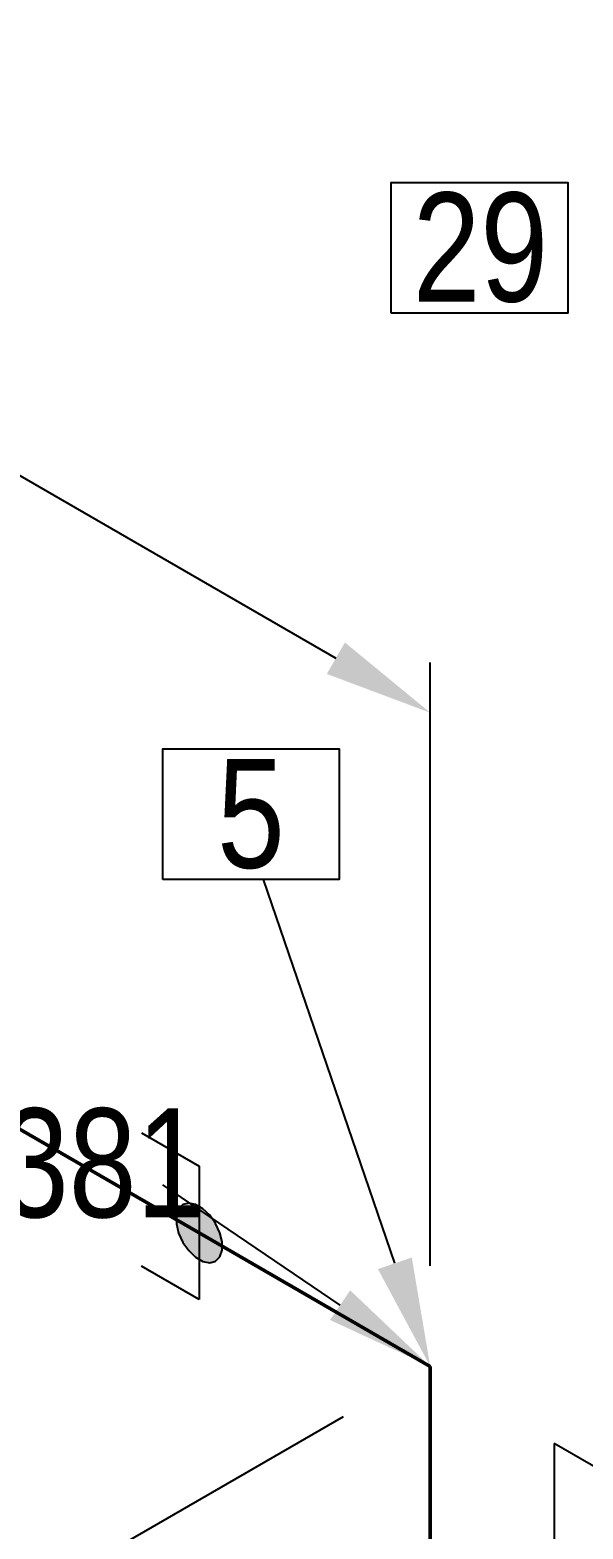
# Model space of a CAD drawing. Header units: millimetres. Extents: x 0 to 594, y 0 to 420.
# Drawn here: x 199.95 to 212.65, y 185.1 to 219.5 of the extents above; entities that cross this region are included whole.
import ezdxf
from ezdxf import colors
from ezdxf.entities.mleader import LeaderData, LeaderLine
from ezdxf.enums import TextEntityAlignment as Align
from ezdxf.math import Vec2, Vec3

# ---------------------------------------------------------------- set-up
doc = ezdxf.new("R2010")
doc.units = ezdxf.units.MM
doc.header["$LTSCALE"] = 0.25
for name, color, linetype in [('밸브', 4, 'Continuous'), ('용접', 1, 'Continuous'), ('주석', 7, 'Continuous'), ('치수', 1, 'Continuous')]:
    doc.layers.add(name, color=color, linetype=linetype)
doc.layers.add('파이프 작은 보어', color=30, linetype='Continuous', lineweight=50)
doc.styles.add('AdskIsoAnnotation', font='arial.ttf', dxfattribs={"width": 0.8, "height": 1})
doc.styles.add('AdskIsoMetric', font='arial.ttf', dxfattribs={"width": 0.8, "height": 2.5})
doc.styles.add('AdskIsoMetric-30', font='arial.ttf', dxfattribs={"width": 0.8, "height": 2.5})
doc.styles.get("Standard").update_dxf_attribs({"font": 'arial.ttf'})
doc.dimstyles.new('AdskIsoMetric', dxfattribs={"dimtxt": 2.5, "dimasz": 2.5, "dimexe": 1, "dimexo": 2, "dimgap": 0.8, "dimtad": 1, "dimdec": 0, "dimrnd": 1, "dimzin": 0, "dimdsep": 46, "dimtxsty": 'AdskIsoMetric', "dimcen": 0, "dimclrt": 7, "dimadec": 0, "dimazin": 0, "dimtfac": 1, "dimtdec": 0, "dimtmove": 1, "dimatfit": 3, "dimfxl": 0, "dimfrac": 2, "dimtolj": 1, "dimtzin": 0, "dimarcsym": 0})

# ---------------------------------------------------------------- blocks, each defined once
blk = doc.blocks.new('볼 밸브-1-IsoLeft')
at = {"color": 0, "linetype": 'ByBlock', "lineweight": -2, "extrusion": (0, 0.816497, 0.57735)}
for p, q in [((-0.5303, 0.1021), (-0.1768, 0.3062)), ((-0.1768, 0.3062), (-0.0503, 0.0872)), ((-0.1511, 0.0289), (-0.5303, 0.1021)), ((0.5303, -0.1021), (0.151, -0.0291)), ((0.1125, -0.065), (0.1125, -0.065)), ((0.0503, -0.0872), (0.1768, -0.3062)), ((0.1768, -0.3062), (0.5303, -0.1021))]:
    blk.add_line(p, q, dxfattribs=at)
at = {"linetype": 'ByBlock'}
for start_param, end_param in [(2.356194, 5.497787), (-0.785398, 2.356194)]:
    blk.add_ellipse((0, 0), major_axis=(-0.1592, 0), ratio=0.57735, start_param=start_param, end_param=end_param, dxfattribs=at)
blk = doc.blocks.new('Operator_Lever-1-IsoLeft')
at = {"color": 0, "linetype": 'ByBlock', "lineweight": -2, "extrusion": (0, 0.816497, 0.57735)}
for p, q in [((0, 0), (-0.4419, -0.2552)), ((-0.4419, -0.2552), (-0.2652, -0.3572))]:
    blk.add_line(p, q, dxfattribs=at)
blk = doc.blocks.new('*D70')
at = {"layer": 'Defpoints', "color": 0}
for p in [(209.138, 188.831), (209.138, 154.196), (196.148, 146.696)]:
    blk.add_point(p, dxfattribs=at)
at = {"layer": '치수', "color": 0, "lineweight": -2}
for p, q in [((207.138, 187.676), (195.148, 180.753)), ((196.148, 178.831), (196.148, 149.196)), ((207.138, 153.042), (195.148, 146.119))]:
    blk.add_line(p, q, dxfattribs=at)
at = {"layer": '치수', "color": 0}
for points in [[(195.731, 178.831), (196.564, 178.831), (196.148, 181.331)], [(195.731, 149.196), (196.564, 149.196), (196.148, 146.696)]]:
    blk.add_solid(points, dxfattribs=at)
at = {"layer": '치수', "color": 7, "insert": (193.882, 162.705), "char_height": 2.5, "attachment_point": 5, "rotation": 90, "style": 'AdskIsoMetric-30'}
blk.add_mtext('\\A1;390', dxfattribs=at)
blk = doc.blocks.new('*D71')
at = {"layer": 'Defpoints', "color": 0}
for p in [(176.56, 207.64), (209.138, 203.831), (209.138, 188.831)]:
    blk.add_point(p, dxfattribs=at)
at = {"layer": '치수', "color": 0, "lineweight": -2}
for p, q in [((178.725, 221.39), (206.973, 205.081)), ((209.138, 191.14), (209.138, 204.986))]:
    blk.add_line(p, q, dxfattribs=at)
at = {"layer": '치수', "color": 0}
for points in [[(178.934, 221.75), (178.517, 221.029), (176.56, 222.64)], [(207.181, 205.442), (206.765, 204.72), (209.138, 203.831)]]:
    blk.add_solid(points, dxfattribs=at)
at = {"layer": '치수', "color": 7, "insert": (192.629, 215.979), "char_height": 2.5, "attachment_point": 5, "rotation": 330, "style": 'AdskIsoMetric-30'}
blk.add_mtext('\\A1;303', dxfattribs=at)
blk = doc.blocks.new('엘보우-3-Iso2DSkew0')
at = {"color": 0, "linetype": 'ByBlock', "lineweight": -2, "extrusion": (-0.707107, -0.408248, 0.57735)}
for p, q in [((0, 0), (-5.303, 3.062)), ((0, 0), (0, 0)), ((0, -6.124), (0, 0))]:
    blk.add_line(p, q, dxfattribs=at)
blk = doc.blocks.new('SocketWeld-2-IsoRight')
blk.add_hatch(color=256).paths.add_polyline_path([(0.0055, -0.0435), (0.0057, -0.0436), (0.006, -0.0436), (0.0062, -0.0436), (0.0064, -0.0437), (0.0066, -0.0437), (0.0068, -0.0438), (0.007, -0.0438), (0.0072, -0.0439), (0.0075, -0.0439), (0.0077, -0.0439), (0.0079, -0.044), (0.0081, -0.044), (0.0083, -0.0441), (0.0085, -0.0441), (0.0088, -0.0442), (0.009, -0.0442), (0.0092, -0.0443), (0.0094, -0.0443), (0.0096, -0.0443), (0.0098, -0.0444), (0.01, -0.0444), (0.0103, -0.0445), (0.0105, -0.0445), (0.0107, -0.0446), (0.0109, -0.0446), (0.0111, -0.0446), (0.0113, -0.0447), (0.0115, -0.0447), (0.0118, -0.0448), (0.012, -0.0448), (0.0122, -0.0449), (0.0124, -0.0449), (0.0126, -0.0449), (0.0128, -0.045), (0.013, -0.045), (0.0133, -0.0451), (0.0135, -0.0451), (0.0137, -0.0452), (0.0139, -0.0452), (0.0141, -0.0453), (0.0143, -0.0453), (0.0145, -0.0453), (0.0148, -0.0454), (0.015, -0.0454), (0.0152, -0.0455), (0.0154, -0.0455), (0.0156, -0.0456), (0.0158, -0.0456), (0.0161, -0.0456), (0.0161, -0.0456), (0.0162, -0.0456), (0.0164, -0.0455), (0.0166, -0.0455), (0.0168, -0.0455), (0.017, -0.0454), (0.0171, -0.0454), (0.0173, -0.0453), (0.0175, -0.0453), (0.0177, -0.0452), (0.0179, -0.0452), (0.0181, -0.0451), (0.0182, -0.0451), (0.0184, -0.045), (0.0186, -0.045), (0.0188, -0.0449), (0.019, -0.0449), (0.0192, -0.0448), (0.0193, -0.0448), (0.0195, -0.0447), (0.0197, -0.0447), (0.0199, -0.0446), (0.0201, -0.0446), (0.0203, -0.0445), (0.0204, -0.0445), (0.0206, -0.0444), (0.0208, -0.0444), (0.021, -0.0444), (0.0212, -0.0443), (0.0213, -0.0443), (0.0215, -0.0442), (0.0217, -0.0442), (0.0219, -0.0441), (0.0221, -0.0441), (0.0223, -0.044), (0.0224, -0.044), (0.0226, -0.0439), (0.0228, -0.0439), (0.023, -0.0438), (0.0232, -0.0438), (0.0234, -0.0437), (0.0235, -0.0437), (0.0237, -0.0436), (0.0239, -0.0436), (0.0241, -0.0435), (0.0243, -0.0435), (0.0245, -0.0434), (0.0246, -0.0434), (0.0248, -0.0433), (0.025, -0.0433), (0.025, -0.0433), (0.0251, -0.0432), (0.0253, -0.043), (0.0254, -0.0429), (0.0255, -0.0428), (0.0257, -0.0426), (0.0258, -0.0425), (0.0259, -0.0424), (0.0261, -0.0422), (0.0262, -0.0421), (0.0263, -0.042), (0.0265, -0.0418), (0.0266, -0.0417), (0.0267, -0.0416), (0.0269, -0.0414), (0.027, -0.0413), (0.0271, -0.0412), (0.0273, -0.041), (0.0274, -0.0409), (0.0275, -0.0408), (0.0277, -0.0406), (0.0278, -0.0405), (0.0279, -0.0403), (0.0281, -0.0402), (0.0282, -0.0401), (0.0283, -0.0399), (0.0284, -0.0398), (0.0286, -0.0397), (0.0287, -0.0395), (0.0288, -0.0394), (0.029, -0.0393), (0.0291, -0.0391), (0.0292, -0.039), (0.0294, -0.0389), (0.0295, -0.0387), (0.0296, -0.0386), (0.0298, -0.0385), (0.0299, -0.0383), (0.03, -0.0382), (0.0302, -0.0381), (0.0303, -0.0379), (0.0304, -0.0378), (0.0306, -0.0377), (0.0307, -0.0375), (0.0308, -0.0374), (0.031, -0.0373), (0.0311, -0.0371), (0.0312, -0.037), (0.0314, -0.0369), (0.0315, -0.0367), (0.0315, -0.0367), (0.0316, -0.0365), (0.0316, -0.0363), (0.0317, -0.0361), (0.0318, -0.0359), (0.0319, -0.0357), (0.0319, -0.0355), (0.032, -0.0353), (0.0321, -0.0351), (0.0321, -0.0349), (0.0322, -0.0346), (0.0323, -0.0344), (0.0323, -0.0342), (0.0324, -0.034), (0.0325, -0.0338), (0.0325, -0.0336), (0.0326, -0.0334), (0.0327, -0.0332), (0.0328, -0.033), (0.0328, -0.0328), (0.0329, -0.0326), (0.033, -0.0324), (0.033, -0.0322), (0.0331, -0.0319), (0.0332, -0.0317), (0.0332, -0.0315), (0.0333, -0.0313), (0.0334, -0.0311), (0.0335, -0.0309), (0.0335, -0.0307), (0.0336, -0.0305), (0.0337, -0.0303), (0.0337, -0.0301), (0.0338, -0.0299), (0.0339, -0.0297), (0.0339, -0.0295), (0.034, -0.0292), (0.0341, -0.029), (0.0342, -0.0288), (0.0342, -0.0286), (0.0343, -0.0284), (0.0344, -0.0282), (0.0344, -0.028), (0.0345, -0.0278), (0.0346, -0.0276), (0.0346, -0.0274), (0.0347, -0.0272), (0.0348, -0.027), (0.0349, -0.0268), (0.0349, -0.0265), (0.0349, -0.0265), (0.0349, -0.0263), (0.0349, -0.026), (0.0349, -0.0258), (0.0349, -0.0255), (0.0349, -0.0252), (0.0349, -0.025), (0.0349, -0.0247), (0.0349, -0.0245), (0.0349, -0.0242), (0.0349, -0.0239), (0.0349, -0.0237), (0.0349, -0.0234), (0.0349, -0.0232), (0.0349, -0.0229), (0.0349, -0.0226), (0.0349, -0.0224), (0.0349, -0.0221), (0.0349, -0.0219), (0.0349, -0.0216), (0.0349, -0.0213), (0.0349, -0.0211), (0.0349, -0.0208), (0.0349, -0.0206), (0.0349, -0.0203), (0.0349, -0.02), (0.0349, -0.0198), (0.0349, -0.0195), (0.0349, -0.0192), (0.0349, -0.019), (0.0349, -0.0187), (0.0349, -0.0185), (0.0349, -0.0182), (0.0349, -0.0179), (0.0349, -0.0177), (0.0349, -0.0174), (0.0349, -0.0172), (0.0349, -0.0169), (0.0349, -0.0166), (0.0349, -0.0164), (0.0349, -0.0161), (0.0349, -0.0159), (0.0349, -0.0156), (0.0349, -0.0153), (0.0349, -0.0151), (0.0349, -0.0148), (0.0349, -0.0146), (0.0349, -0.0143), (0.0349, -0.014), (0.0349, -0.0138), (0.0349, -0.0138), (0.0349, -0.0135), (0.0348, -0.0132), (0.0347, -0.0129), (0.0346, -0.0126), (0.0346, -0.0123), (0.0345, -0.012), (0.0344, -0.0118), (0.0344, -0.0115), (0.0343, -0.0112), (0.0342, -0.0109), (0.0342, -0.0106), (0.0341, -0.0103), (0.034, -0.01), (0.0339, -0.0097), (0.0339, -0.0095), (0.0338, -0.0092), (0.0337, -0.0089), (0.0337, -0.0086), (0.0336, -0.0083), (0.0335, -0.008), (0.0335, -0.0077), (0.0334, -0.0074), (0.0333, -0.0071), (0.0332, -0.0069), (0.0332, -0.0066), (0.0331, -0.0063), (0.033, -0.006), (0.033, -0.0057), (0.0329, -0.0054), (0.0328, -0.0051), (0.0328, -0.0048), (0.0327, -0.0046), (0.0326, -0.0043), (0.0325, -0.004), (0.0325, -0.0037), (0.0324, -0.0034), (0.0323, -0.0031), (0.0323, -0.0028), (0.0322, -0.0025), (0.0321, -0.0022), (0.0321, -0.002), (0.032, -0.0017), (0.0319, -0.0014), (0.0319, -0.0011), (0.0318, -0.0008), (0.0317, -0.0005), (0.0316, -0.0002), (0.0316, 0.0001), (0.0315, 0.0003), (0.0315, 0.0003), (0.0314, 0.0006), (0.0312, 0.0009), (0.0311, 0.0012), (0.031, 0.0015), (0.0308, 0.0018), (0.0307, 0.0021), (0.0306, 0.0024), (0.0304, 0.0026), (0.0303, 0.0029), (0.0302, 0.0032), (0.03, 0.0035), (0.0299, 0.0038), (0.0298, 0.0041), (0.0296, 0.0044), (0.0295, 0.0047), (0.0294, 0.0049), (0.0292, 0.0052), (0.0291, 0.0055), (0.029, 0.0058), (0.0288, 0.0061), (0.0287, 0.0064), (0.0286, 0.0067), (0.0284, 0.007), (0.0283, 0.0072), (0.0282, 0.0075), (0.0281, 0.0078), (0.0279, 0.0081), (0.0278, 0.0084), (0.0277, 0.0087), (0.0275, 0.009), (0.0274, 0.0093), (0.0273, 0.0095), (0.0271, 0.0098), (0.027, 0.0101), (0.0269, 0.0104), (0.0267, 0.0107), (0.0266, 0.011), (0.0265, 0.0113), (0.0263, 0.0116), (0.0262, 0.0118), (0.0261, 0.0121), (0.0259, 0.0124), (0.0258, 0.0127), (0.0257, 0.013), (0.0255, 0.0133), (0.0254, 0.0136), (0.0253, 0.0139), (0.0251, 0.0141), (0.025, 0.0144), (0.025, 0.0144), (0.0248, 0.0147), (0.0246, 0.015), (0.0245, 0.0152), (0.0243, 0.0155), (0.0241, 0.0157), (0.0239, 0.016), (0.0237, 0.0162), (0.0235, 0.0165), (0.0234, 0.0168), (0.0232, 0.017), (0.023, 0.0173), (0.0228, 0.0175), (0.0226, 0.0178), (0.0224, 0.0181), (0.0223, 0.0183), (0.0221, 0.0186), (0.0219, 0.0188), (0.0217, 0.0191), (0.0215, 0.0193), (0.0213, 0.0196), (0.0212, 0.0199), (0.021, 0.0201), (0.0208, 0.0204), (0.0206, 0.0206), (0.0204, 0.0209), (0.0203, 0.0212), (0.0201, 0.0214), (0.0199, 0.0217), (0.0197, 0.0219), (0.0195, 0.0222), (0.0193, 0.0225), (0.0192, 0.0227), (0.019, 0.023), (0.0188, 0.0232), (0.0186, 0.0235), (0.0184, 0.0237), (0.0182, 0.024), (0.0181, 0.0243), (0.0179, 0.0245), (0.0177, 0.0248), (0.0175, 0.025), (0.0173, 0.0253), (0.0171, 0.0256), (0.017, 0.0258), (0.0168, 0.0261), (0.0166, 0.0263), (0.0164, 0.0266), (0.0162, 0.0268), (0.0161, 0.0271), (0.0161, 0.0271), (0.0158, 0.0273), (0.0156, 0.0275), (0.0154, 0.0277), (0.0152, 0.0279), (0.015, 0.0281), (0.0148, 0.0283), (0.0145, 0.0285), (0.0143, 0.0287), (0.0141, 0.0289), (0.0139, 0.0292), (0.0137, 0.0294), (0.0135, 0.0296), (0.0133, 0.0298), (0.013, 0.03), (0.0128, 0.0302), (0.0126, 0.0304), (0.0124, 0.0306), (0.0122, 0.0308), (0.012, 0.031), (0.0118, 0.0312), (0.0115, 0.0314), (0.0113, 0.0316), (0.0111, 0.0318), (0.0109, 0.032), (0.0107, 0.0322), (0.0105, 0.0324), (0.0103, 0.0326), (0.01, 0.0328), (0.0098, 0.033), (0.0096, 0.0332), (0.0094, 0.0334), (0.0092, 0.0337), (0.009, 0.0339), (0.0088, 0.0341), (0.0085, 0.0343), (0.0083, 0.0345), (0.0081, 0.0347), (0.0079, 0.0349), (0.0077, 0.0351), (0.0075, 0.0353), (0.0072, 0.0355), (0.007, 0.0357), (0.0068, 0.0359), (0.0066, 0.0361), (0.0064, 0.0363), (0.0062, 0.0365), (0.006, 0.0367), (0.0057, 0.0369), (0.0055, 0.0371), (0.0055, 0.0371), (0.0053, 0.0373), (0.0051, 0.0374), (0.0049, 0.0375), (0.0046, 0.0377), (0.0044, 0.0378), (0.0042, 0.0379), (0.004, 0.038), (0.0037, 0.0382), (0.0035, 0.0383), (0.0033, 0.0384), (0.003, 0.0386), (0.0028, 0.0387), (0.0026, 0.0388), (0.0024, 0.039), (0.0021, 0.0391), (0.0019, 0.0392), (0.0017, 0.0393), (0.0015, 0.0395), (0.0012, 0.0396), (0.001, 0.0397), (0.0008, 0.0399), (0.0006, 0.04), (0.0003, 0.0401), (0.0001, 0.0403), (-0.0001, 0.0404), (-0.0003, 0.0405), (-0.0006, 0.0406), (-0.0008, 0.0408), (-0.001, 0.0409), (-0.0012, 0.041), (-0.0015, 0.0412), (-0.0017, 0.0413), (-0.0019, 0.0414), (-0.0021, 0.0416), (-0.0024, 0.0417), (-0.0026, 0.0418), (-0.0028, 0.042), (-0.003, 0.0421), (-0.0033, 0.0422), (-0.0035, 0.0423), (-0.0037, 0.0425), (-0.004, 0.0426), (-0.0042, 0.0427), (-0.0044, 0.0429), (-0.0046, 0.043), (-0.0049, 0.0431), (-0.0051, 0.0433), (-0.0053, 0.0434), (-0.0055, 0.0435), (-0.0055, 0.0435), (-0.0057, 0.0436), (-0.006, 0.0436), (-0.0062, 0.0436), (-0.0064, 0.0437), (-0.0066, 0.0437), (-0.0068, 0.0438), (-0.007, 0.0438), (-0.0072, 0.0439), (-0.0075, 0.0439), (-0.0077, 0.0439), (-0.0079, 0.044), (-0.0081, 0.044), (-0.0083, 0.0441), (-0.0085, 0.0441), (-0.0088, 0.0442), (-0.009, 0.0442), (-0.0092, 0.0443), (-0.0094, 0.0443), (-0.0096, 0.0443), (-0.0098, 0.0444), (-0.01, 0.0444), (-0.0103, 0.0445), (-0.0105, 0.0445), (-0.0107, 0.0446), (-0.0109, 0.0446), (-0.0111, 0.0446), (-0.0113, 0.0447), (-0.0115, 0.0447), (-0.0118, 0.0448), (-0.012, 0.0448), (-0.0122, 0.0449), (-0.0124, 0.0449), (-0.0126, 0.0449), (-0.0128, 0.045), (-0.013, 0.045), (-0.0133, 0.0451), (-0.0135, 0.0451), (-0.0137, 0.0452), (-0.0139, 0.0452), (-0.0141, 0.0453), (-0.0143, 0.0453), (-0.0145, 0.0453), (-0.0148, 0.0454), (-0.015, 0.0454), (-0.0152, 0.0455), (-0.0154, 0.0455), (-0.0156, 0.0456), (-0.0158, 0.0456), (-0.0161, 0.0456), (-0.0161, 0.0456), (-0.0162, 0.0456), (-0.0164, 0.0455), (-0.0166, 0.0455), (-0.0168, 0.0455), (-0.017, 0.0454), (-0.0171, 0.0454), (-0.0173, 0.0453), (-0.0175, 0.0453), (-0.0177, 0.0452), (-0.0179, 0.0452), (-0.0181, 0.0451), (-0.0182, 0.0451), (-0.0184, 0.045), (-0.0186, 0.045), (-0.0188, 0.0449), (-0.019, 0.0449), (-0.0192, 0.0448), (-0.0193, 0.0448), (-0.0195, 0.0447), (-0.0197, 0.0447), (-0.0199, 0.0446), (-0.0201, 0.0446), (-0.0203, 0.0445), (-0.0204, 0.0445), (-0.0206, 0.0444), (-0.0208, 0.0444), (-0.021, 0.0444), (-0.0212, 0.0443), (-0.0213, 0.0443), (-0.0215, 0.0442), (-0.0217, 0.0442), (-0.0219, 0.0441), (-0.0221, 0.0441), (-0.0223, 0.044), (-0.0224, 0.044), (-0.0226, 0.0439), (-0.0228, 0.0439), (-0.023, 0.0438), (-0.0232, 0.0438), (-0.0234, 0.0437), (-0.0235, 0.0437), (-0.0237, 0.0436), (-0.0239, 0.0436), (-0.0241, 0.0435), (-0.0243, 0.0435), (-0.0245, 0.0434), (-0.0246, 0.0434), (-0.0248, 0.0433), (-0.025, 0.0433), (-0.025, 0.0433), (-0.0251, 0.0432), (-0.0253, 0.043), (-0.0254, 0.0429), (-0.0255, 0.0428), (-0.0257, 0.0426), (-0.0258, 0.0425), (-0.0259, 0.0424), (-0.0261, 0.0422), (-0.0262, 0.0421), (-0.0263, 0.042), (-0.0265, 0.0418), (-0.0266, 0.0417), (-0.0267, 0.0416), (-0.0269, 0.0414), (-0.027, 0.0413), (-0.0271, 0.0412), (-0.0273, 0.041), (-0.0274, 0.0409), (-0.0275, 0.0408), (-0.0277, 0.0406), (-0.0278, 0.0405), (-0.0279, 0.0403), (-0.0281, 0.0402), (-0.0282, 0.0401), (-0.0283, 0.0399), (-0.0284, 0.0398), (-0.0286, 0.0397), (-0.0287, 0.0395), (-0.0288, 0.0394), (-0.029, 0.0393), (-0.0291, 0.0391), (-0.0292, 0.039), (-0.0294, 0.0389), (-0.0295, 0.0387), (-0.0296, 0.0386), (-0.0298, 0.0385), (-0.0299, 0.0383), (-0.03, 0.0382), (-0.0302, 0.0381), (-0.0303, 0.0379), (-0.0304, 0.0378), (-0.0306, 0.0377), (-0.0307, 0.0375), (-0.0308, 0.0374), (-0.031, 0.0373), (-0.0311, 0.0371), (-0.0312, 0.037), (-0.0314, 0.0369), (-0.0315, 0.0367), (-0.0315, 0.0367), (-0.0316, 0.0365), (-0.0316, 0.0363), (-0.0317, 0.0361), (-0.0318, 0.0359), (-0.0319, 0.0357), (-0.0319, 0.0355), (-0.032, 0.0353), (-0.0321, 0.0351), (-0.0321, 0.0349), (-0.0322, 0.0346), (-0.0323, 0.0344), (-0.0323, 0.0342), (-0.0324, 0.034), (-0.0325, 0.0338), (-0.0325, 0.0336), (-0.0326, 0.0334), (-0.0327, 0.0332), (-0.0328, 0.033), (-0.0328, 0.0328), (-0.0329, 0.0326), (-0.033, 0.0324), (-0.033, 0.0322), (-0.0331, 0.0319), (-0.0332, 0.0317), (-0.0332, 0.0315), (-0.0333, 0.0313), (-0.0334, 0.0311), (-0.0335, 0.0309), (-0.0335, 0.0307), (-0.0336, 0.0305), (-0.0337, 0.0303), (-0.0337, 0.0301), (-0.0338, 0.0299), (-0.0339, 0.0297), (-0.0339, 0.0295), (-0.034, 0.0292), (-0.0341, 0.029), (-0.0342, 0.0288), (-0.0342, 0.0286), (-0.0343, 0.0284), (-0.0344, 0.0282), (-0.0344, 0.028), (-0.0345, 0.0278), (-0.0346, 0.0276), (-0.0346, 0.0274), (-0.0347, 0.0272), (-0.0348, 0.027), (-0.0349, 0.0268), (-0.0349, 0.0265), (-0.0349, 0.0265), (-0.0349, 0.0263), (-0.0349, 0.026), (-0.0349, 0.0258), (-0.0349, 0.0255), (-0.0349, 0.0252), (-0.0349, 0.025), (-0.0349, 0.0247), (-0.0349, 0.0245), (-0.0349, 0.0242), (-0.0349, 0.0239), (-0.0349, 0.0237), (-0.0349, 0.0234), (-0.0349, 0.0232), (-0.0349, 0.0229), (-0.0349, 0.0226), (-0.0349, 0.0224), (-0.0349, 0.0221), (-0.0349, 0.0219), (-0.0349, 0.0216), (-0.0349, 0.0213), (-0.0349, 0.0211), (-0.0349, 0.0208), (-0.0349, 0.0206), (-0.0349, 0.0203), (-0.0349, 0.02), (-0.0349, 0.0198), (-0.0349, 0.0195), (-0.0349, 0.0192), (-0.0349, 0.019), (-0.0349, 0.0187), (-0.0349, 0.0185), (-0.0349, 0.0182), (-0.0349, 0.0179), (-0.0349, 0.0177), (-0.0349, 0.0174), (-0.0349, 0.0172), (-0.0349, 0.0169), (-0.0349, 0.0166), (-0.0349, 0.0164), (-0.0349, 0.0161), (-0.0349, 0.0159), (-0.0349, 0.0156), (-0.0349, 0.0153), (-0.0349, 0.0151), (-0.0349, 0.0148), (-0.0349, 0.0146), (-0.0349, 0.0143), (-0.0349, 0.014), (-0.0349, 0.0138), (-0.0349, 0.0138), (-0.0349, 0.0135), (-0.0348, 0.0132), (-0.0347, 0.0129), (-0.0346, 0.0126), (-0.0346, 0.0123), (-0.0345, 0.012), (-0.0344, 0.0118), (-0.0344, 0.0115), (-0.0343, 0.0112), (-0.0342, 0.0109), (-0.0342, 0.0106), (-0.0341, 0.0103), (-0.034, 0.01), (-0.0339, 0.0097), (-0.0339, 0.0095), (-0.0338, 0.0092), (-0.0337, 0.0089), (-0.0337, 0.0086), (-0.0336, 0.0083), (-0.0335, 0.008), (-0.0335, 0.0077), (-0.0334, 0.0074), (-0.0333, 0.0071), (-0.0332, 0.0069), (-0.0332, 0.0066), (-0.0331, 0.0063), (-0.033, 0.006), (-0.033, 0.0057), (-0.0329, 0.0054), (-0.0328, 0.0051), (-0.0328, 0.0048), (-0.0327, 0.0046), (-0.0326, 0.0043), (-0.0325, 0.004), (-0.0325, 0.0037), (-0.0324, 0.0034), (-0.0323, 0.0031), (-0.0323, 0.0028), (-0.0322, 0.0025), (-0.0321, 0.0022), (-0.0321, 0.002), (-0.032, 0.0017), (-0.0319, 0.0014), (-0.0319, 0.0011), (-0.0318, 0.0008), (-0.0317, 0.0005), (-0.0316, 0.0002), (-0.0316, -0.0001), (-0.0315, -0.0003), (-0.0315, -0.0003), (-0.0314, -0.0006), (-0.0312, -0.0009), (-0.0311, -0.0012), (-0.031, -0.0015), (-0.0308, -0.0018), (-0.0307, -0.0021), (-0.0306, -0.0024), (-0.0304, -0.0026), (-0.0303, -0.0029), (-0.0302, -0.0032), (-0.03, -0.0035), (-0.0299, -0.0038), (-0.0298, -0.0041), (-0.0296, -0.0044), (-0.0295, -0.0047), (-0.0294, -0.0049), (-0.0292, -0.0052), (-0.0291, -0.0055), (-0.029, -0.0058), (-0.0288, -0.0061), (-0.0287, -0.0064), (-0.0286, -0.0067), (-0.0284, -0.007), (-0.0283, -0.0072), (-0.0282, -0.0075), (-0.0281, -0.0078), (-0.0279, -0.0081), (-0.0278, -0.0084), (-0.0277, -0.0087), (-0.0275, -0.009), (-0.0274, -0.0093), (-0.0273, -0.0095), (-0.0271, -0.0098), (-0.027, -0.0101), (-0.0269, -0.0104), (-0.0267, -0.0107), (-0.0266, -0.011), (-0.0265, -0.0113), (-0.0263, -0.0116), (-0.0262, -0.0118), (-0.0261, -0.0121), (-0.0259, -0.0124), (-0.0258, -0.0127), (-0.0257, -0.013), (-0.0255, -0.0133), (-0.0254, -0.0136), (-0.0253, -0.0139), (-0.0251, -0.0141), (-0.025, -0.0144), (-0.025, -0.0144), (-0.0248, -0.0147), (-0.0246, -0.015), (-0.0245, -0.0152), (-0.0243, -0.0155), (-0.0241, -0.0157), (-0.0239, -0.016), (-0.0237, -0.0162), (-0.0235, -0.0165), (-0.0234, -0.0168), (-0.0232, -0.017), (-0.023, -0.0173), (-0.0228, -0.0175), (-0.0226, -0.0178), (-0.0224, -0.0181), (-0.0223, -0.0183), (-0.0221, -0.0186), (-0.0219, -0.0188), (-0.0217, -0.0191), (-0.0215, -0.0193), (-0.0213, -0.0196), (-0.0212, -0.0199), (-0.021, -0.0201), (-0.0208, -0.0204), (-0.0206, -0.0206), (-0.0204, -0.0209), (-0.0203, -0.0212), (-0.0201, -0.0214), (-0.0199, -0.0217), (-0.0197, -0.0219), (-0.0195, -0.0222), (-0.0193, -0.0225), (-0.0192, -0.0227), (-0.019, -0.023), (-0.0188, -0.0232), (-0.0186, -0.0235), (-0.0184, -0.0237), (-0.0182, -0.024), (-0.0181, -0.0243), (-0.0179, -0.0245), (-0.0177, -0.0248), (-0.0175, -0.025), (-0.0173, -0.0253), (-0.0171, -0.0256), (-0.017, -0.0258), (-0.0168, -0.0261), (-0.0166, -0.0263), (-0.0164, -0.0266), (-0.0162, -0.0268), (-0.0161, -0.0271), (-0.0161, -0.0271), (-0.0158, -0.0273), (-0.0156, -0.0275), (-0.0154, -0.0277), (-0.0152, -0.0279), (-0.015, -0.0281), (-0.0148, -0.0283), (-0.0145, -0.0285), (-0.0143, -0.0287), (-0.0141, -0.0289), (-0.0139, -0.0292), (-0.0137, -0.0294), (-0.0135, -0.0296), (-0.0133, -0.0298), (-0.013, -0.03), (-0.0128, -0.0302), (-0.0126, -0.0304), (-0.0124, -0.0306), (-0.0122, -0.0308), (-0.012, -0.031), (-0.0118, -0.0312), (-0.0115, -0.0314), (-0.0113, -0.0316), (-0.0111, -0.0318), (-0.0109, -0.032), (-0.0107, -0.0322), (-0.0105, -0.0324), (-0.0103, -0.0326), (-0.01, -0.0328), (-0.0098, -0.033), (-0.0096, -0.0332), (-0.0094, -0.0334), (-0.0092, -0.0337), (-0.009, -0.0339), (-0.0088, -0.0341), (-0.0085, -0.0343), (-0.0083, -0.0345), (-0.0081, -0.0347), (-0.0079, -0.0349), (-0.0077, -0.0351), (-0.0075, -0.0353), (-0.0072, -0.0355), (-0.007, -0.0357), (-0.0068, -0.0359), (-0.0066, -0.0361), (-0.0064, -0.0363), (-0.0062, -0.0365), (-0.006, -0.0367), (-0.0057, -0.0369), (-0.0055, -0.0371), (-0.0055, -0.0371), (-0.0053, -0.0373), (-0.0051, -0.0374), (-0.0049, -0.0375), (-0.0046, -0.0377), (-0.0044, -0.0378), (-0.0042, -0.0379), (-0.004, -0.038), (-0.0037, -0.0382), (-0.0035, -0.0383), (-0.0033, -0.0384), (-0.003, -0.0386), (-0.0028, -0.0387), (-0.0026, -0.0388), (-0.0024, -0.039), (-0.0021, -0.0391), (-0.0019, -0.0392), (-0.0017, -0.0393), (-0.0015, -0.0395), (-0.0012, -0.0396), (-0.001, -0.0397), (-0.0008, -0.0399), (-0.0006, -0.04), (-0.0003, -0.0401), (-0.0001, -0.0403), (0.0001, -0.0404), (0.0003, -0.0405), (0.0006, -0.0406), (0.0008, -0.0408), (0.001, -0.0409), (0.0012, -0.041), (0.0015, -0.0412), (0.0017, -0.0413), (0.0019, -0.0414), (0.0021, -0.0416), (0.0024, -0.0417), (0.0026, -0.0418), (0.0028, -0.042), (0.003, -0.0421), (0.0033, -0.0422), (0.0035, -0.0423), (0.0037, -0.0425), (0.004, -0.0426), (0.0042, -0.0427), (0.0044, -0.0429), (0.0046, -0.043), (0.0049, -0.0431), (0.0051, -0.0433), (0.0053, -0.0434)], flags=0)
at = {"color": 0, "linetype": 'ByBlock', "lineweight": -2, "extrusion": (-0.707107, -0.408248, 0.57735)}
for p, q in [((-0.0884, 0.1531), (0, 0.1021)), ((0, 0.1021), (0, -0.1021)), ((-0.0315, 0.0367), (-0.0349, 0.0265)), ((-0.0349, 0.0265), (-0.0349, 0.0138)), ((-0.025, 0.0433), (-0.0315, 0.0367)), ((-0.0161, 0.0456), (-0.025, 0.0433)), ((-0.0055, 0.0435), (-0.0161, 0.0456)), ((0.0055, 0.0371), (-0.0055, 0.0435)), ((0.0161, 0.0271), (0.0055, 0.0371)), ((0.025, 0.0144), (0.0161, 0.0271)), ((-0.0349, 0.0138), (-0.0315, -0.0003)), ((0.0315, 0.0003), (0.025, 0.0144)), ((0.0349, -0.0138), (0.0315, 0.0003)), ((-0.0315, -0.0003), (-0.025, -0.0144)), ((-0.025, -0.0144), (-0.0161, -0.0271)), ((0.0349, -0.0265), (0.0349, -0.0138)), ((-0.0161, -0.0271), (-0.0055, -0.0371)), ((-0.0055, -0.0371), (0.0055, -0.0435)), ((0.0055, -0.0435), (0.0161, -0.0456)), ((0.0161, -0.0456), (0.025, -0.0433)), ((0.025, -0.0433), (0.0315, -0.0367)), ((0.0315, -0.0367), (0.0349, -0.0265)), ((0, -0.1021), (-0.0884, -0.051))]:
    blk.add_line(p, q, dxfattribs=at)
blk = doc.blocks.new('AnnoRect')
at = {"color": 0, "linetype": 'ByBlock', "lineweight": -2}
blk.add_wipeout([(-0.81, -0.6), (-0.81, 0.6), (0.81, 0.6), (0.81, -0.6)], dxfattribs=at)
blk.add_lwpolyline([(-0.81, -0.6), (-0.81, 0.6), (0.81, 0.6), (0.81, -0.6)], close=True, dxfattribs=at)
at = {"color": 0, "linetype": 'ByBlock', "lineweight": -2, "style": 'AdskIsoAnnotation', "width": 0.8}
blk.add_attdef('XX', text='', height=1, dxfattribs=at).set_placement((0, 0), align=Align.MIDDLE_CENTER)

msp = doc.modelspace()

# ---------------------------------------------------------------- linework, layer by layer
at = {"layer": '파이프 작은 보어'}
msp.add_lwpolyline([(203.835, 191.893), (182.684, 204.104)], dxfattribs=at)

# ---------------------------------------------------------------- block references
at = {"layer": '밸브', "xscale": 15, "yscale": 15, "zscale": 15}
for name, rotation in [('볼 밸브-1-IsoLeft', 299.9999999992057), ('Operator_Lever-1-IsoLeft', 299.9999999995668)]:
    msp.add_blockref(name, (218.615, 183.235), dxfattribs=dict(at, rotation=rotation))
at = {"layer": '용접', "xscale": 15, "yscale": 15, "zscale": 15}
msp.add_blockref('SocketWeld-2-IsoRight', (203.835, 191.893), dxfattribs=at)
at = {"layer": '파이프 작은 보어'}
msp.add_blockref('엘보우-3-Iso2DSkew0', (209.138, 188.831), dxfattribs=at)

# ---------------------------------------------------------------- texts
at = {"layer": '주석', "insert": (190, 192), "char_height": 2.5, "attachment_point": 7, "style": 'AdskIsoAnnotation'}
msp.add_mtext('{\\Q0;℄ EL +2381}', dxfattribs=at)

# ---------------------------------------------------------------- dimensions: what is measured, and where the dimension line sits
at = {"layer": '치수'}
for base, p1, p2, angle, text, override, picture, middle in [((209.138, 203.831), (176.56, 207.64), (209.138, 188.831), 330, '303', {"dimtad": 0, "dimlfac": 8.043745, "dimtxsty": 'AdskIsoMetric-30', "dimse1": 1, "dimse2": 0, "dimsd1": 0, "dimsd2": 0, "dimtmove": 1}, '*D71', (192.629, 215.979)), ((196.148, 146.696), (209.138, 188.831), (209.138, 154.196), 270, '390', {"dimtad": 0, "dimlfac": 11.27105, "dimtxsty": 'AdskIsoMetric-30', "dimse1": 0, "dimse2": 0, "dimsd1": 0, "dimsd2": 0, "dimtmove": 1}, '*D70', (193.882, 162.705))]:
    dim = msp.add_linear_dim(base=base, p1=p1, p2=p2, angle=angle, text=text, dimstyle='AdskIsoMetric', override=override, dxfattribs=at)
    dim.commit()
    dim.dimension.update_dxf_attribs({"geometry": picture, "text_midpoint": middle, "dimtype": 160})

# ---------------------------------------------------------------- leaders
at = {"layer": '주석'}
ml = msp.add_multileader_mtext('Standard', dxfattribs=at)
ml.set_content('')
ml.set_leader_properties()
ml.build(insert=Vec2(0, 0))
ml.multileader.update_dxf_attribs({"dogleg_length": 0, "arrow_head_size": 2.5})
ctx = ml.context
ctx.base_point, ctx.arrow_head_size = Vec3(205.308, 200), 2.5
notes = []
notes.append((ctx, [(0, (1, 1, 0), (205.308, 200), (-1, 0), 0, [(0, [(209.138, 188.831)], 0, [])])]))
ctx.mtext, ml.multileader.dxf.content_type = None, 0
ml = msp.add_multileader_mtext('Standard', dxfattribs=at)
ml.set_content('')
ml.set_leader_properties()
ml.build(insert=Vec2(0, 0))
ml.multileader.update_dxf_attribs({"dogleg_length": 0, "arrow_head_size": 2.5})
ctx = ml.context
ctx.base_point, ctx.arrow_head_size = Vec3(203, 193), 2.5
notes.append((ctx, [(0, (1, 1, 0), (203, 193), (-1, 0), 0, [(0, [(209.138, 188.831)], 0, [])])]))
ctx.mtext, ml.multileader.dxf.content_type = None, 0
for ctx, leaders in notes:
    for number, flags, end, landing, length, lines in leaders:
        leader = LeaderData()
        leader.index, (leader.has_last_leader_line, leader.has_dogleg_vector, leader.attachment_direction) = number, flags
        leader.last_leader_point, leader.dogleg_vector, leader.dogleg_length = Vec3(end), Vec3(landing), length
        for number, points, colour, breaks in lines:
            line = LeaderLine()
            line.index, line.vertices, line.color, line.breaks = number, Vec3.list(points), colors.encode_raw_color(colour), breaks
            leader.lines.append(line)
        ctx.leaders.append(leader)

# ---------------------------------------------------------------- next in the draw order: block references
ref = msp.add_blockref('AnnoRect', (210.27, 214.5), dxfattribs=dict(at, xscale=2.5, yscale=2.5, zscale=2.5))
ref.add_attrib('XX_001', '29', (208.737, 213.266), dxfattribs={"layer": '0', "color": 0, "linetype": 'ByBlock', "lineweight": -2, "height": 2.5, "style": 'AdskIsoAnnotation', "width": 0.8})
ref = msp.add_blockref('AnnoRect', (205.024, 201.5), dxfattribs=dict(at, xscale=2.5, yscale=2.5, zscale=2.5))
ref.add_attrib('XX_001', '5', (204.245, 200.271), dxfattribs={"layer": '0', "color": 0, "linetype": 'ByBlock', "lineweight": -2, "height": 2.5, "style": 'AdskIsoAnnotation', "width": 0.8})

doc.saveas('drawing.dxf')
